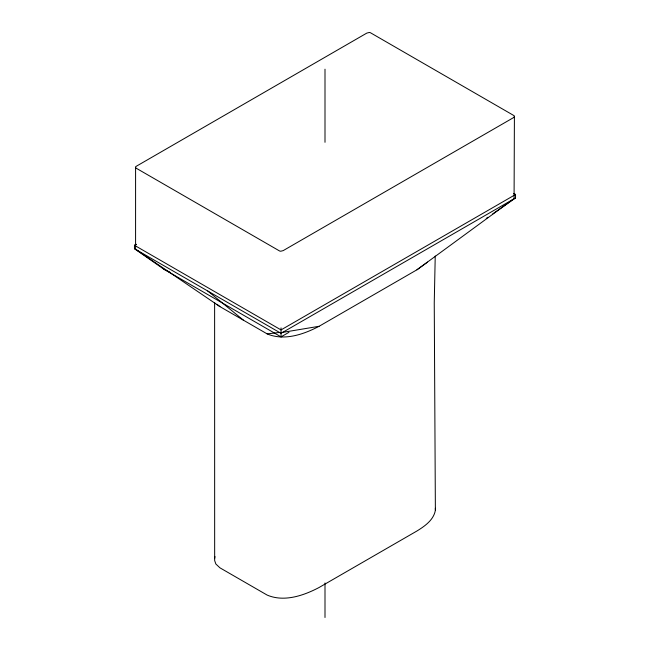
<?xml version="1.0" encoding="UTF-8"?>
<svg xmlns="http://www.w3.org/2000/svg" width="650" height="650" viewBox="0 0 650 650"><rect width="100%" height="100%" fill="white"/><g stroke="black" fill="none" stroke-linecap="round" stroke-linejoin="round"><path stroke-width="0.97" d="M219.936 306.621L135.988 249.543A2.413 1.389 0 0 1 135.582 248.82L135.59 167.196L136.053 166.408L366.803 33.101L369.159 32.5A2.397 1.389 0 0 1 370.419 32.727L514.012 115.635A2.397 1.389 0 0 1 514.41 116.358L514.077 198.632L416.934 269.799L319.069 326.3C303.631 334.433 284.099 341.144 267.158 333.889L219.936 306.621L216.946 304.273M435.232 256.019L434.249 303.046L435.378 510.209C433.753 519.943 424.759 526.167 416.934 531.001L319.069 587.503C303.631 595.628 284.099 602.339 267.158 595.083L219.936 567.824L215.857 564.013L214.662 560.584L214.622 302.421M281.036 327.892L281.052 336.871L288.949 332.312M135.59 167.196L135.582 167.351A2.413 1.389 0 0 0 135.988 168.082L279.581 250.981A2.413 1.389 0 0 0 280.832 251.209L283.173 250.624L513.37 117.715L514.402 116.521M214.622 558.634L214.988 556.562M427.546 262.104L416.934 269.799M486.241 218.408L487.866 217.271M492.749 213.858L515.531 197.933L515.531 194.521L513.776 193.513M136.224 244.278L134.469 245.294L134.469 248.706L163.808 269.181L281.052 336.871M515.531 197.933L281.027 333.32L134.469 248.706M136.248 244.416L134.469 245.294L281.027 329.916L515.531 194.521L513.76 193.651M319.069 326.3L280.832 332.678A2.413 1.389 0 0 1 279.581 332.442L267.158 333.889M163.808 269.181L170.089 272.374M207.748 291.013L243.547 320.255M435.337 508.267L435.378 510.209M325 69.192L325 142.301M325 582.977L325 617.5"/></g></svg>
